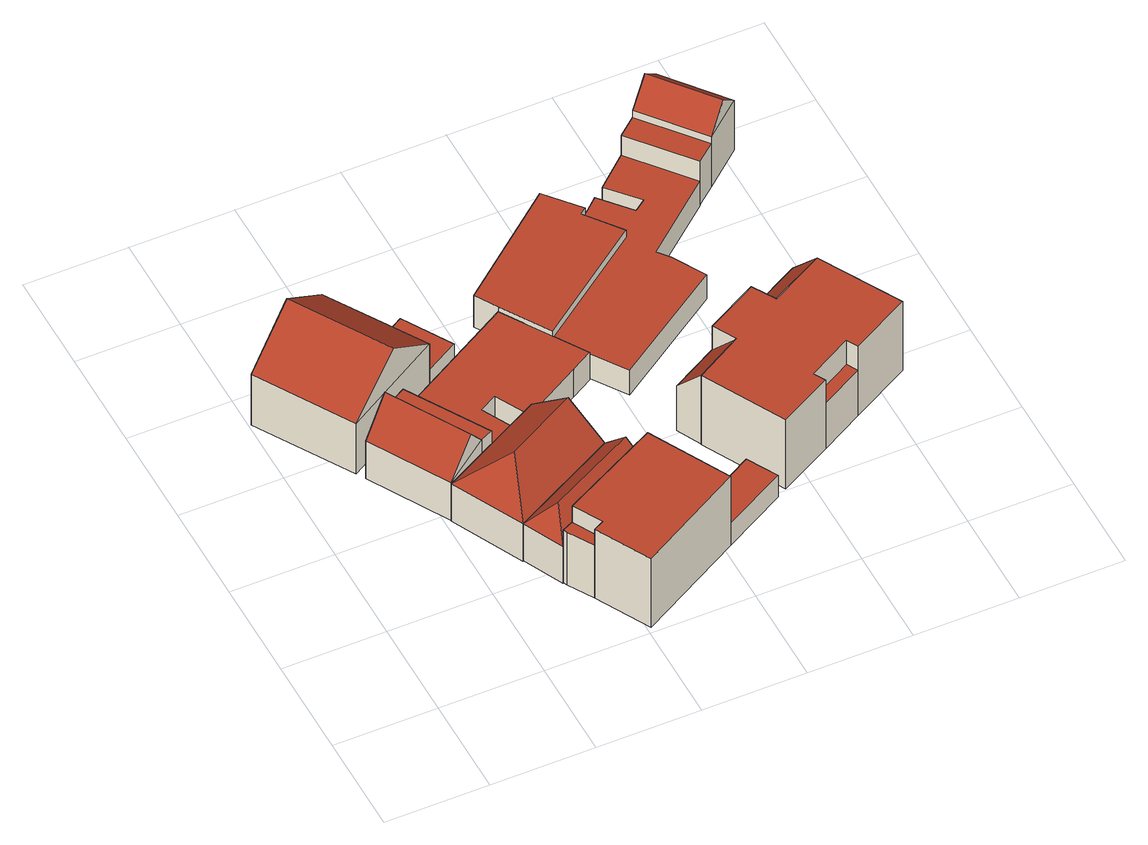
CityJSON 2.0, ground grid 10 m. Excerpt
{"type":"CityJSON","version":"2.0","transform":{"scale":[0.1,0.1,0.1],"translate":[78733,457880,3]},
"CityObjects":{
"building1":{"type":"Building","children":["building1-1","building1-2"]},
"building1-1":{"type":"BuildingPart","attributes":{"roofType":"1030","RelativeEavesHeight":6.24,"RelativeRidgeHeight":10.63,"AbsoluteEavesHeight":10.32,"AbsoluteRidgeHeight":14.71},"parents":["building1"],"geometry":[{"type":"Solid","lod":"2","boundaries":[[[[0,1,2,3]],[[1,4,5,2]],[[4,6,7,5]],[[6,0,3,7]],[[4,1,8]],[[0,6,9]],[[1,0,9,8]],[[6,4,8,9]],[[3,2,5,7]]]],"semantics":{"surfaces":[{"type":"WallSurface"},{"type":"RoofSurface","Direction":238.45,"Slope":51.96},{"type":"RoofSurface","Direction":58.29,"Slope":51.96},{"type":"GroundSurface"}],"values":[[0,0,0,0,0,0,1,2,3]]}}]},
"building1-2":{"type":"BuildingPart","attributes":{"roofType":"1000","RelativeEavesHeight":3.05,"RelativeRidgeHeight":3.05,"AbsoluteEavesHeight":7.13,"AbsoluteRidgeHeight":7.13},"parents":["building1"],"geometry":[{"type":"Solid","lod":"2","boundaries":[[[[10,11,7,12]],[[11,13,14,7]],[[13,15,16,14]],[[15,10,12,16]],[[15,13,11,10]],[[12,7,14,16]]]],"semantics":{"surfaces":[{"type":"WallSurface"},{"type":"RoofSurface","Direction":0,"Slope":90},{"type":"GroundSurface"}],"values":[[0,0,0,0,1,2]]}}]},
"building2":{"type":"Building","attributes":{"roofType":"1130","RelativeEavesHeight":4.58,"RelativeRidgeHeight":7.83,"AbsoluteEavesHeight":8.58,"AbsoluteRidgeHeight":11.82},"geometry":[{"type":"Solid","lod":"2","boundaries":[[[[17,18,19,20]],[[18,21,22,19]],[[21,23,24,22]],[[23,17,20,24]],[[21,18,25]],[[17,23,26]],[[18,17,26,25]],[[23,21,25,26]],[[20,19,22,24]]]],"semantics":{"surfaces":[{"type":"WallSurface"},{"type":"RoofSurface","Direction":243.66,"Slope":49.83},{"type":"RoofSurface","Direction":152.01,"Slope":49.84},{"type":"RoofSurface","Direction":331.93,"Slope":49.84},{"type":"GroundSurface"}],"values":[[0,0,0,0,1,0,2,3,4]]}}]},
"building3":{"type":"Building","attributes":{"roofType":"1130","RelativeEavesHeight":4.46,"RelativeRidgeHeight":6.68,"AbsoluteEavesHeight":8.58,"AbsoluteRidgeHeight":10.79},"geometry":[{"type":"Solid","lod":"2","boundaries":[[[[27,28,29,30]],[[28,18,31,29]],[[18,17,32,31]],[[17,27,30,32]],[[18,28,33]],[[27,17,34]],[[28,27,34,33]],[[17,18,33,34]],[[30,29,31,32]]]],"semantics":{"surfaces":[{"type":"WallSurface"},{"type":"RoofSurface","Direction":243.66,"Slope":44.99},{"type":"RoofSurface","Direction":152.61,"Slope":45.05},{"type":"RoofSurface","Direction":332.2,"Slope":45.05},{"type":"GroundSurface"}],"values":[[0,0,0,0,1,0,2,3,4]]}}]},
"building4":{"type":"Building","children":["building4-1","building4-2","building4-3","building4-4"]},
"building4-1":{"type":"BuildingPart","attributes":{"roofType":"1000","RelativeEavesHeight":3.36,"RelativeRidgeHeight":3.36,"AbsoluteEavesHeight":7.36,"AbsoluteRidgeHeight":7.36},"parents":["building4"],"geometry":[{"type":"Solid","lod":"2","boundaries":[[[[35,36,37,38]],[[36,39,40,37]],[[39,41,24,40]],[[41,42,43,24]],[[42,44,45,43]],[[44,46,47,45]],[[46,48,49,47]],[[48,50,51,49]],[[50,52,53,51]],[[52,35,38,53]],[[52,50,48,46,44,42,41,39,36,35]],[[38,37,40,24,43,45,47,49,51,53]]]],"semantics":{"surfaces":[{"type":"WallSurface"},{"type":"RoofSurface","Direction":0,"Slope":90},{"type":"GroundSurface"}],"values":[[0,0,0,0,0,0,0,0,0,0,1,2]]}}]},
"building4-2":{"type":"BuildingPart","attributes":{"roofType":"1030","RelativeEavesHeight":5.31,"RelativeRidgeHeight":8.16,"AbsoluteEavesHeight":9.41,"AbsoluteRidgeHeight":12.26},"parents":["building4"],"geometry":[{"type":"Solid","lod":"2","boundaries":[[[[54,55,56,57]],[[55,58,59,56]],[[58,60,61,59]],[[60,54,57,61]],[[58,55,62]],[[54,60,63]],[[55,54,63,62]],[[60,58,62,63]],[[57,56,59,61]]]],"semantics":{"surfaces":[{"type":"WallSurface"},{"type":"RoofSurface","Direction":60.05,"Slope":36.75},{"type":"RoofSurface","Direction":239.99,"Slope":38.2},{"type":"GroundSurface"}],"values":[[0,0,0,0,0,0,1,2,3]]}}]},
"building4-3":{"type":"BuildingPart","attributes":{"roofType":"1000","RelativeEavesHeight":3.36,"RelativeRidgeHeight":3.36,"AbsoluteEavesHeight":7.36,"AbsoluteRidgeHeight":7.36},"parents":["building4"],"geometry":[{"type":"Solid","lod":"2","boundaries":[[[[48,42,43,49]],[[42,41,24,43]],[[41,50,51,24]],[[50,48,49,51]],[[50,41,42,48]],[[49,43,24,51]]]],"semantics":{"surfaces":[{"type":"WallSurface"},{"type":"RoofSurface","Direction":0,"Slope":90},{"type":"GroundSurface"}],"values":[[0,0,0,0,1,2]]}}]},
"building4-4":{"type":"BuildingPart","attributes":{"roofType":"1000","RelativeEavesHeight":6.08,"RelativeRidgeHeight":6.08,"AbsoluteEavesHeight":10.16,"AbsoluteRidgeHeight":10.16},"parents":["building4"],"geometry":[{"type":"Solid","lod":"2","boundaries":[[[[64,55,56,65]],[[55,54,57,56]],[[54,66,67,57]],[[66,64,65,67]],[[66,54,55,64]],[[65,56,57,67]]]],"semantics":{"surfaces":[{"type":"WallSurface"},{"type":"RoofSurface","Direction":0,"Slope":90},{"type":"GroundSurface"}],"values":[[0,0,0,0,1,2]]}}]},
"building5":{"type":"Building","children":["building5-1","building5-2","building5-3"]},
"building5-1":{"type":"BuildingPart","attributes":{"roofType":"1000","RelativeEavesHeight":8.53,"RelativeRidgeHeight":8.53,"AbsoluteEavesHeight":12.69,"AbsoluteRidgeHeight":12.69},"parents":["building5"],"geometry":[{"type":"Solid","lod":"2","boundaries":[[[[68,69,70,71]],[[69,72,73,70]],[[72,74,75,73]],[[74,76,77,75]],[[76,78,79,77]],[[78,68,71,79]],[[78,76,74,72,69,68]],[[71,70,73,75,77,79]]]],"semantics":{"surfaces":[{"type":"WallSurface"},{"type":"RoofSurface","Direction":0,"Slope":90},{"type":"GroundSurface"}],"values":[[0,0,0,0,0,0,1,2]]}}]},
"building5-2":{"type":"BuildingPart","attributes":{"roofType":"1000","RelativeEavesHeight":2.66,"RelativeRidgeHeight":2.66,"AbsoluteEavesHeight":6.9,"AbsoluteRidgeHeight":6.9},"parents":["building5"],"geometry":[{"type":"Solid","lod":"2","boundaries":[[[[80,81,82,83]],[[81,84,85,82]],[[84,86,70,85]],[[86,80,83,70]],[[86,84,81,80]],[[83,82,85,70]]]],"semantics":{"surfaces":[{"type":"WallSurface"},{"type":"RoofSurface","Direction":0,"Slope":90},{"type":"GroundSurface"}],"values":[[0,0,0,0,1,2]]}}]},
"building5-3":{"type":"BuildingPart","attributes":{"roofType":"1000","RelativeEavesHeight":6.53,"RelativeRidgeHeight":6.53,"AbsoluteEavesHeight":10.69,"AbsoluteRidgeHeight":10.69},"parents":["building5"],"geometry":[{"type":"Solid","lod":"2","boundaries":[[[[87,88,75,77]],[[88,89,90,75]],[[89,91,92,90]],[[91,93,79,92]],[[93,87,77,79]],[[93,91,89,88,87]],[[77,75,90,92,79]]]],"semantics":{"surfaces":[{"type":"WallSurface"},{"type":"RoofSurface","Direction":0,"Slope":90},{"type":"GroundSurface"}],"values":[[0,0,0,0,0,1,2]]}}]},
"building6":{"type":"Building","children":["building6-1","building6-2","building6-3","building6-4"]},
"building6-1":{"type":"BuildingPart","attributes":{"roofType":"1010","RelativeEavesHeight":6.99,"RelativeRidgeHeight":8.41,"AbsoluteEavesHeight":11.27,"AbsoluteRidgeHeight":12.69},"parents":["building6"],"geometry":[{"type":"Solid","lod":"2","boundaries":[[[[94,95,96,97]],[[95,98,99,96]],[[98,100,101,99]],[[100,94,97,101]],[[100,98,95,94]],[[97,96,99,101]]]],"semantics":{"surfaces":[{"type":"WallSurface"},{"type":"RoofSurface","Direction":331.55,"Slope":41.91},{"type":"GroundSurface"}],"values":[[0,0,0,0,1,2]]}}]},
"building6-2":{"type":"BuildingPart","attributes":{"roofType":"1000","RelativeEavesHeight":8.45,"RelativeRidgeHeight":8.45,"AbsoluteEavesHeight":12.69,"AbsoluteRidgeHeight":12.69},"parents":["building6"],"geometry":[{"type":"Solid","lod":"2","boundaries":[[[[102,103,104,105]],[[103,106,107,104]],[[106,108,109,107]],[[108,110,111,109]],[[110,112,113,111]],[[112,114,115,113]],[[114,116,117,115]],[[116,118,119,117]],[[118,120,121,119]],[[120,94,122,121]],[[94,100,123,122]],[[100,102,105,123]],[[100,94,120,118,116,114,112,110,108,106,103,102]],[[105,104,107,109,111,113,115,117,119,121,122,123]]]],"semantics":{"surfaces":[{"type":"WallSurface"},{"type":"RoofSurface","Direction":270,"Slope":90},{"type":"GroundSurface"}],"values":[[0,0,0,0,0,0,0,0,0,0,0,0,1,2]]}}]},
"building6-3":{"type":"BuildingPart","attributes":{"roofType":"1010","RelativeEavesHeight":6.97,"RelativeRidgeHeight":8.39,"AbsoluteEavesHeight":11.27,"AbsoluteRidgeHeight":12.69},"parents":["building6"],"geometry":[{"type":"Solid","lod":"2","boundaries":[[[[116,114,124,125]],[[114,126,127,124]],[[126,128,129,127]],[[128,116,125,129]],[[128,126,114,116]],[[125,124,127,129]]]],"semantics":{"surfaces":[{"type":"WallSurface"},{"type":"RoofSurface","Direction":331,"Slope":41.84},{"type":"GroundSurface"}],"values":[[0,0,0,0,1,2]]}}]},
"building6-4":{"type":"BuildingPart","attributes":{"roofType":"1000","RelativeEavesHeight":5.55,"RelativeRidgeHeight":5.55,"AbsoluteEavesHeight":9.79,"AbsoluteRidgeHeight":9.79},"parents":["building6"],"geometry":[{"type":"Solid","lod":"2","boundaries":[[[[130,131,109,111]],[[131,132,107,109]],[[132,133,104,107]],[[133,130,111,104]],[[133,132,131,130]],[[111,109,107,104]]]],"semantics":{"surfaces":[{"type":"WallSurface"},{"type":"RoofSurface","Direction":0,"Slope":90},{"type":"GroundSurface"}],"values":[[0,0,0,0,1,2]]}}]},
"building7":{"type":"Building","children":["building7-1","building7-2","building7-3","building7-4"]},
"building7-1":{"type":"BuildingPart","attributes":{"roofType":"1030","RelativeEavesHeight":6.04,"RelativeRidgeHeight":8.42,"AbsoluteEavesHeight":10.35,"AbsoluteRidgeHeight":12.73},"parents":["building7"],"geometry":[{"type":"Solid","lod":"2","boundaries":[[[[134,135,136,137]],[[135,138,139,136]],[[138,140,141,139]],[[140,134,137,141]],[[138,135,142]],[[134,140,143]],[[135,134,143,142]],[[140,138,142,143]],[[137,136,139,141]]]],"semantics":{"surfaces":[{"type":"WallSurface"},{"type":"RoofSurface","Direction":230.56,"Slope":45},{"type":"RoofSurface","Direction":51.05,"Slope":45},{"type":"GroundSurface"}],"values":[[0,0,0,0,0,0,1,2,3]]}}]},
"building7-2":{"type":"BuildingPart","attributes":{"roofType":"1000","RelativeEavesHeight":5.34,"RelativeRidgeHeight":5.34,"AbsoluteEavesHeight":9.65,"AbsoluteRidgeHeight":9.65},"parents":["building7"],"geometry":[{"type":"Solid","lod":"2","boundaries":[[[[144,145,137,136]],[[145,146,147,137]],[[146,148,149,147]],[[148,144,136,149]],[[148,146,145,144]],[[136,137,147,149]]]],"semantics":{"surfaces":[{"type":"WallSurface"},{"type":"RoofSurface","Direction":0,"Slope":90},{"type":"GroundSurface"}],"values":[[0,0,0,0,1,2]]}}]},
"building7-3":{"type":"BuildingPart","attributes":{"roofType":"1000","RelativeEavesHeight":3.81,"RelativeRidgeHeight":3.81,"AbsoluteEavesHeight":7.95,"AbsoluteRidgeHeight":7.95},"parents":["building7"],"geometry":[{"type":"Solid","lod":"2","boundaries":[[[[150,151,152,153]],[[151,154,155,152]],[[154,156,157,155]],[[156,158,159,157]],[[158,160,161,159]],[[160,162,163,161]],[[162,150,153,163]],[[162,160,158,156,154,151,150]],[[153,152,155,157,159,161,163]]]],"semantics":{"surfaces":[{"type":"WallSurface"},{"type":"RoofSurface","Direction":351.81,"Slope":90},{"type":"GroundSurface"}],"values":[[0,0,0,0,0,0,0,1,2]]}}]},
"building7-4":{"type":"BuildingPart","attributes":{"roofType":"1000","RelativeEavesHeight":2.98,"RelativeRidgeHeight":2.98,"AbsoluteEavesHeight":7.15,"AbsoluteRidgeHeight":7.15},"parents":["building7"],"geometry":[{"type":"Solid","lod":"2","boundaries":[[[[164,165,166,167]],[[165,168,169,166]],[[168,170,171,169]],[[170,172,173,171]],[[172,174,175,173]],[[174,176,177,175]],[[176,178,179,177]],[[178,180,181,179]],[[180,182,183,181]],[[182,184,185,183]],[[184,186,187,185]],[[186,188,189,187]],[[188,190,191,189]],[[190,192,193,191]],[[192,164,167,193]],[[192,190,188,186,184,182,180,178,176,174,172,170,168,165,164]],[[167,166,169,171,173,175,177,179,181,183,185,187,189,191,193]]]],"semantics":{"surfaces":[{"type":"WallSurface"},{"type":"RoofSurface","Direction":0,"Slope":90},{"type":"GroundSurface"}],"values":[[0,0,0,0,0,0,0,0,0,0,0,0,0,0,0,1,2]]}}]}
},
"vertices":[
[57,276,73],[2,367,73],[2,367,11],[57,276,11],[97,425,73],[97,425,11],[154,333,73],[154,333,11],[50,396,117],[106,304,117],
[186,351,41],[154,333,41],[186,351,11],[126,379,41],[126,379,11],[158,398,41],[158,398,11],
[244,178,56],[140,123,56],[140,123,10],[244,178,10],[106,192,56],[106,192,10],[208,246,56],[208,246,10],[157,175,88],[226,212,88],
[265,138,56],[159,84,56],[159,84,11],[265,138,11],[140,123,11],[244,178,11],[169,114,78],[254,158,78],
[235,366,44],[284,289,44],[284,289,10],[235,366,10],[263,277,44],[263,277,10],[208,246,44],[204,249,44],[204,249,10],[189,278,44],[189,278,10],[172,269,44],[172,269,10],[187,240,44],[187,240,10],[157,219,44],[157,219,10],[111,296,44],[111,296,10],
[100,290,72],[145,213,72],[145,213,11],[100,290,11],[106,192,57],[106,192,11],[62,268,57],[62,268,11],[131,205,93],[87,282,93],
[157,219,72],[157,219,11],[111,296,72],[111,296,11],
[265,138,97],[306,61,97],[306,61,12],[265,138,12],[203,4,97],[203,4,12],[175,56,97],[175,56,12],[185,61,97],[185,61,12],[170,89,97],[170,89,12],
[291,90,39],[351,123,39],[351,123,12],[291,90,12],[367,94,39],[367,94,12],[306,61,39],
[185,61,77],[175,56,77],[161,80,77],[161,80,12],[159,84,77],[159,84,12],[170,89,77],
[432,231,97],[419,253,68],[419,253,13],[432,231,13],[472,282,68],[472,282,13],[484,259,97],[484,259,13],
[527,181,97],[470,150,97],[470,150,12],[527,181,12],[464,161,97],[464,161,12],[422,138,97],[422,138,12],[428,127,97],[428,127,12],[377,100,97],[377,100,12],[335,178,97],[335,178,12],[381,204,97],[381,204,12],[369,226,97],[369,226,12],[419,253,97],[419,253,12],[432,231,12],[484,259,12],
[335,178,13],[381,204,13],[323,201,68],[323,201,13],[369,226,68],[369,226,13],
[428,127,68],[422,138,68],[464,161,68],[470,150,68],
[475,445,74],[428,502,74],[428,502,13],[475,445,13],[465,532,74],[465,532,13],[511,475,74],[511,475,13],[447,517,97],[493,460,97],
[428,502,66],[475,445,66],[457,430,66],[457,430,13],[410,487,66],[410,487,13],
[235,366,50],[222,387,50],[222,387,11],[235,366,11],[325,470,50],[325,470,11],[352,438,50],[352,438,11],[346,433,50],[346,433,11],[372,399,50],[372,399,11],[264,320,50],[264,320,11],
[372,399,42],[346,433,42],[346,433,12],[372,399,12],[352,438,42],[352,438,12],[368,452,42],[368,452,12],[393,423,42],[393,423,12],[404,431,42],[404,431,12],[379,460,42],[379,460,12],[410,487,42],[410,487,12],[457,430,42],[457,430,12],[387,372,42],[387,372,12],[396,361,42],[396,361,12],[414,329,42],[414,329,12],[306,257,42],[306,257,12],[284,289,42],[284,289,12],[264,320,42],[264,320,12]
]}
